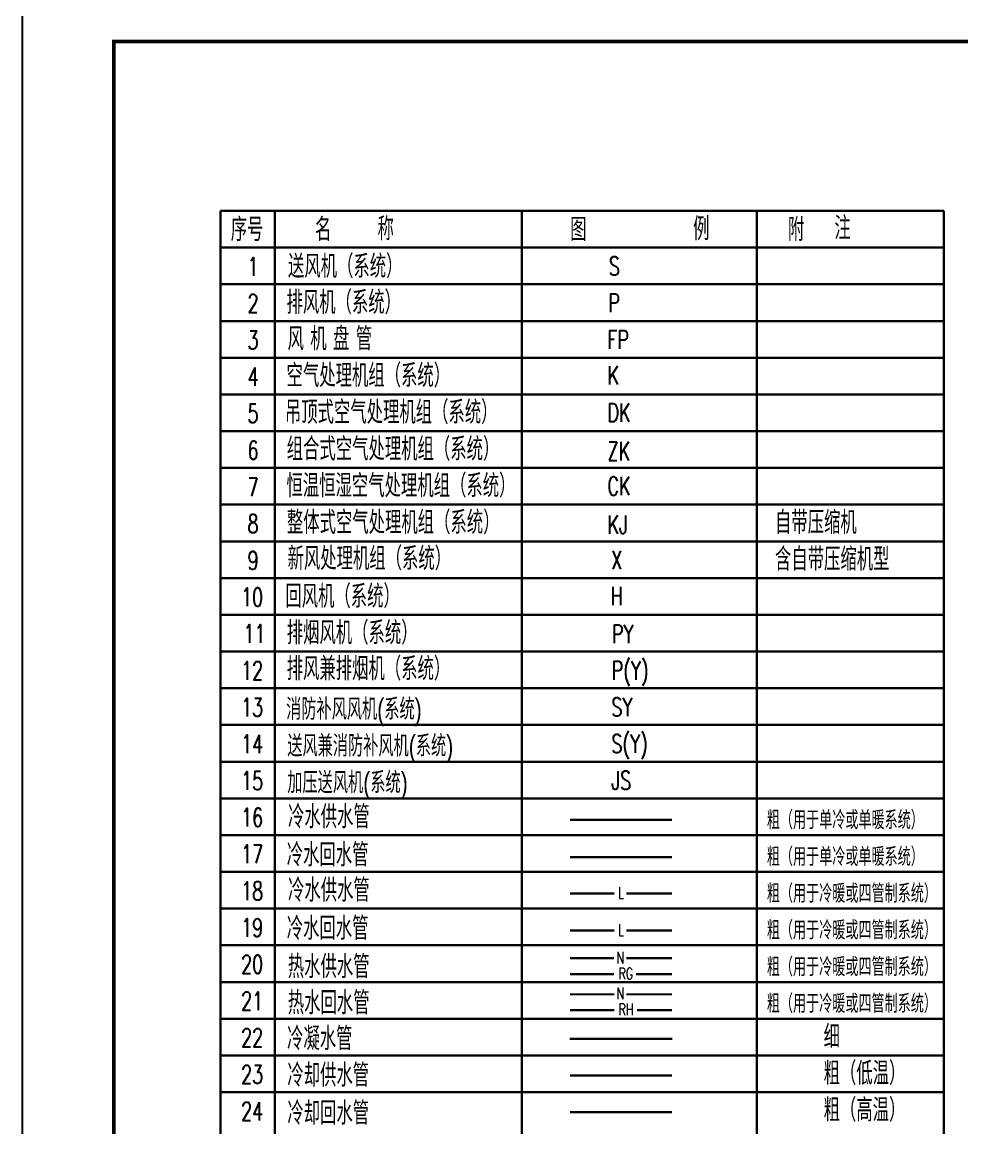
# Model space of a CAD drawing. Extents: x 2246048 to 2442613, y -66234 to 220766.
# Drawn here: x 2274413 to 2299995, y 130779 to 160891 of the extents above; entities that cross this region are included whole.
import ezdxf

# ---------------------------------------------------------------- set-up
doc = ezdxf.new("R2010")
doc.units = 0
doc.header["$LTSCALE"] = 1000
doc.header["$MEASUREMENT"] = 0
for name, pattern in [('DASHDOTX2', [2, 1, -0.5, 0, -0.5]), ('LDH', [10.8, 9, -1.8]), ('LQG', [18.1, 15, -1.35, 0.4, -1.35]), ('LQH', [19.95, 15, -1.4, 0.4, -1.35, 0.4, -1.4])]:
    doc.linetypes.add(name, pattern=pattern)
doc.layers.add('ACS_COM', color=53, linetype='Continuous', lineweight=30)
doc.layers.add('ACS_TEXT', color=53, linetype='Continuous', lineweight=25)
doc.layers.add('J-图框线', color=4, linetype='Continuous')
doc.styles.add('A', font='COMPLEX', dxfattribs={"width": 0.7})
doc.styles.add('ASC', font='xcsg.shx', dxfattribs={"width": 0.8, "bigfont": '0hztxt.shx'})

msp = doc.modelspace()

# ---------------------------------------------------------------- linework, layer by layer
at = {"layer": 'ACS_COM'}
for p, q in [((2279817.172, 155751.137), (2299501.78, 155751.137)), ((2279817.172, 155751.137), (2279817.172, 104751.137)), ((2281290.93, 155751.137), (2281290.93, 104751.137)), ((2288019.137, 155751.137), (2288019.137, 104751.137)), ((2294412.771, 155751.137), (2294412.771, 104751.137)), ((2299501.78, 155751.137), (2299501.78, 104751.137)), ((2279817.172, 154751.137), (2299501.78, 154751.137)), ((2279817.172, 153751.137), (2299501.78, 153751.137)), ((2279817.172, 152751.137), (2299501.78, 152751.137)), ((2279817.172, 151751.137), (2299501.78, 151751.137)), ((2279817.172, 150751.137), (2299501.78, 150751.137)), ((2279817.172, 149751.137), (2299501.78, 149751.137)), ((2279817.172, 148751.137), (2299501.78, 148751.137)), ((2279817.172, 147751.137), (2299501.78, 147751.137)), ((2279817.172, 146751.137), (2299501.78, 146751.137)), ((2279817.172, 145751.137), (2299501.78, 145751.137)), ((2279817.172, 144751.137), (2299501.78, 144751.137)), ((2279817.172, 143751.137), (2299501.78, 143751.137)), ((2279817.172, 142751.137), (2299501.78, 142751.137)), ((2279817.172, 141751.137), (2299501.78, 141751.137)), ((2279817.172, 140751.137), (2299501.78, 140751.137)), ((2279817.172, 139751.137), (2299501.78, 139751.137)), ((2279817.172, 138751.137), (2299501.78, 138751.137)), ((2279817.172, 137751.137), (2299501.78, 137751.137)), ((2279817.172, 136751.137), (2299501.78, 136751.137)), ((2279817.172, 135751.137), (2299501.78, 135751.137)), ((2279817.172, 134751.137), (2299501.78, 134751.137)), ((2279817.172, 133751.137), (2299501.78, 133751.137)), ((2279817.172, 132751.137), (2299501.78, 132751.137)), ((2279817.172, 131751.137), (2299501.78, 131751.137))]:
    msp.add_line(p, q, dxfattribs=at)
at = {"layer": 'ACS_COM', "linetype": 'DASHDOTX2', "ltscale": 5}
msp.add_line((2289324.434, 133204.998), (2292105.589, 133204.998), dxfattribs=at)
at = {"layer": 'ACS_COM', "const_width": 62.5}
for points in [[(2289324.434, 139164.89), (2292105.589, 139164.89)], [(2289324.434, 137164.89), (2290530.092, 137164.89)], [(2290861.493, 137164.89), (2292105.589, 137164.89)], [(2289324.434, 135401.496), (2290526.883, 135401.496)], [(2290861.493, 135401.496), (2292105.589, 135401.496)], [(2289324.434, 134967.401), (2290526.883, 134967.401)], [(2291123.64, 134967.401), (2292105.589, 134967.401)]]:
    msp.add_lwpolyline(points, dxfattribs=at)
at = {"layer": 'ACS_COM', "linetype": 'LDH', "const_width": 62.5}
for points in [[(2289324.434, 138151.741), (2292105.589, 138151.741)], [(2289324.434, 136151.741), (2290530.092, 136151.741)], [(2290861.493, 136151.741), (2292105.589, 136151.741)], [(2289324.434, 134415.973), (2290530.092, 134415.973)], [(2290861.493, 134415.973), (2292105.589, 134415.973)], [(2289324.434, 133981.878), (2290530.092, 133981.878)], [(2291155.122, 133981.878), (2292105.589, 133981.878)]]:
    msp.add_lwpolyline(points, dxfattribs=at)
at = {"layer": 'ACS_COM', "linetype": 'LQG', "const_width": 62.5}
msp.add_lwpolyline([(2289324.434, 132204.998), (2292105.589, 132204.998)], dxfattribs=at)
at = {"layer": 'ACS_COM', "linetype": 'LQH', "const_width": 62.5}
msp.add_lwpolyline([(2289324.434, 131204.998), (2292105.589, 131204.998)], dxfattribs=at)
at = {"layer": 'J-图框线'}
msp.add_lwpolyline([(2274412.576, 101965.792), (2358512.576, 101965.792), (2358512.576, 161365.792), (2274412.576, 161365.792)], close=True, dxfattribs=at)
at = {"layer": 'J-图框线', "const_width": 100}
msp.add_lwpolyline([(2276912.576, 102965.792), (2357512.576, 102965.792), (2357512.576, 160365.792), (2276912.576, 160365.792)], close=True, dxfattribs=at)

# ---------------------------------------------------------------- texts
at = {"layer": 'ACS_TEXT'}
for s, height, style, width, p in [('序号', 625, 'ASC', 0.75, (2280092.564, 154929.311)), ('名', 625, 'ASC', 0.75, (2282385.032, 154929.311)), ('称', 625, 'ASC', 0.75, (2284088.636, 154949.318)), ('图', 625, 'ASC', 0.75, (2289332.858, 154929.311)), ('例', 625, 'ASC', 0.75, (2292679.94, 154949.318)), ('附', 625, 'ASC', 0.75, (2295262.748, 154929.311)), ('注', 625, 'ASC', 0.75, (2296525.419, 154969.326)), ('1', 500, 'A', 0.7, (2280548.48, 153983.093)), ('送风机（系统）', 625, 'ASC', 0.75, (2281649.724, 153926.288)), ('S', 500, 'A', 0.7, (2290385.194, 153996.536)), ('排风机（系统）', 625, 'ASC', 0.75, (2281609.441, 152943.863)), ('2', 500, 'A', 0.7, (2280548.48, 152983.093)), ('P', 500, 'A', 0.7, (2290371.748, 152995.272)), ('3', 500, 'A', 0.7, (2280548.48, 151983.093)), ('风 机 盘 管', 625, 'ASC', 0.75, (2281637.503, 151952.195)), ('FP', 500, 'A', 0.7, (2290346.762, 151992.331)), ('4', 500, 'A', 0.7, (2280548.48, 150983.093)), ('空气处理机组（系统）', 625, 'ASC', 0.75, (2281610.676, 150952.195)), ('K', 500, 'A', 0.7, (2290346.762, 151019.443)), ('吊顶式空气处理机组（系统）', 625, 'ASC', 0.75, (2281565.429, 149952.195)), ('5', 500, 'A', 0.7, (2280548.48, 149983.093)), ('DK', 500, 'A', 0.7, (2290346.762, 150007.64)), ('6', 500, 'A', 0.7, (2280548.48, 148983.093)), ('组合式空气处理机组（系统）', 625, 'ASC', 0.75, (2281615.065, 148952.195)), ('ZK', 500, 'A', 0.7, (2290346.762, 148956.922)), ('7', 500, 'A', 0.7, (2280548.48, 147983.093)), ('恒温恒湿空气处理机组（系统）', 625, 'ASC', 0.75, (2281608.402, 147952.195)), ('CK', 500, 'A', 0.7, (2290346.762, 148007.64)), ('整体式空气处理机组（系统）', 625, 'ASC', 0.75, (2281620.097, 146952.195)), ('自带压缩机', 625, 'ASC', 0.75, (2294906.506, 146952.195)), ('8', 500, 'A', 0.7, (2280548.48, 146983.093)), ('KJ', 500, 'A', 0.7, (2290346.762, 146956.922)), ('新风处理机组（系统）', 625, 'ASC', 0.75, (2281637.034, 145969.248)), ('9', 500, 'A', 0.7, (2280548.48, 145983.093)), ('X', 500, 'A', 0.7, (2290450.62, 145989.493)), ('含自带压缩机型', 625, 'ASC', 0.75, (2294906.506, 145952.195)), ('10', 500, 'A', 0.7, (2280373.48, 144983.093)), ('回风机（系统）', 625, 'ASC', 0.75, (2281577.834, 144940.125)), ('H', 500, 'A', 0.7, (2290434.184, 145010.117)), ('排烟风机（系统）', 625, 'ASC', 0.75, (2281615.891, 143946.191)), ('11', 500, 'A', 0.7, (2280435.98, 143983.093)), ('PY', 500, 'A', 0.7, (2290465.327, 143979.823)), ('排风兼排烟机（系统）', 625, 'ASC', 0.75, (2281614.046, 142968.369)), ('12', 500, 'A', 0.7, (2280373.48, 142983.093)), ('P(Y)', 500, 'A', 0.7, (2290459.856, 142983.892)), ('13', 500, 'A', 0.7, (2280373.48, 141983.093)), ('消防补风风机(系统)', 580, 'ASC', 0.75, (2281598.691, 141890.452)), ('SY', 500, 'A', 0.7, (2290453.446, 141989.418)), ('送风兼消防补风机(系统)', 580, 'ASC', 0.75, (2281630.899, 140890.452)), ('S(Y)', 500, 'A', 0.7, (2290453.446, 140989.418)), ('14', 500, 'A', 0.7, (2280373.48, 140983.093)), ('15', 500, 'A', 0.7, (2280373.48, 139983.093)), ('加压送风机(系统)', 580, 'ASC', 0.75, (2281630.899, 139890.452)), ('JS', 500, 'A', 0.7, (2290453.446, 139989.418)), ('16', 500, 'A', 0.7, (2280373.48, 138983.093)), ('冷水供水管', 625, 'ASC', 0.75, (2281650.504, 138938.093)), ('粗（用于单冷或单暖系统）', 500, 'ASC', 0.75, (2294685.524, 138911.984)), ('冷水回水管', 625, 'ASC', 0.75, (2281615.674, 137899.665)), ('17', 500, 'A', 0.7, (2280373.48, 137983.093)), ('粗（用于单冷或单暖系统）', 500, 'ASC', 0.75, (2294685.524, 137911.984)), ('冷水供水管', 625, 'ASC', 0.75, (2281650.504, 136938.093)), ('18', 500, 'A', 0.7, (2280373.48, 136983.093)), ('L', 312.5, 'A', 0.7, (2290635.076, 137025.609)), ('粗（用于冷暖或四管制系统）', 500, 'ASC', 0.75, (2294685.524, 136911.984)), ('19', 500, 'A', 0.7, (2280373.48, 135983.093)), ('冷水回水管', 625, 'ASC', 0.75, (2281615.674, 135899.665)), ('粗（用于冷暖或四管制系统）', 500, 'ASC', 0.75, (2294685.524, 135911.984)), ('L', 312.5, 'A', 0.7, (2290635.076, 136012.46)), ('热水供水管', 625, 'ASC', 0.75, (2281644.096, 134856.32)), ('N', 312.5, 'A', 0.7, (2290592.682, 135258.384)), ('20', 500, 'A', 0.7, (2280373.48, 134983.093)), ('粗（用于冷暖或四管制系统）', 500, 'ASC', 0.75, (2294685.524, 134911.984)), ('RG', 312.5, 'A', 0.7, (2290650.07, 134824.289)), ('21', 500, 'A', 0.7, (2280373.48, 133983.093)), ('热水回水管', 625, 'ASC', 0.75, (2281644.096, 133870.467)), ('N', 312.5, 'A', 0.7, (2290592.682, 134285.439)), ('粗（用于冷暖或四管制系统）', 500, 'ASC', 0.75, (2294685.524, 133911.984)), ('RH', 312.5, 'A', 0.7, (2290650.07, 133851.344)), ('22', 500, 'A', 0.7, (2280373.48, 132983.093)), ('冷凝水管', 625, 'ASC', 0.75, (2281624.13, 132897.443)), ('细', 625, 'ASC', 0.75, (2296231.262, 132952.195)), ('冷却供水管', 625, 'ASC', 0.75, (2281632.187, 131900.438)), ('粗（低温）', 625, 'ASC', 0.75, (2296231.262, 131952.195)), ('23', 500, 'A', 0.7, (2280373.48, 131983.093)), ('粗（高温）', 625, 'ASC', 0.75, (2296231.262, 130952.195)), ('24', 500, 'A', 0.7, (2280373.48, 130983.093)), ('冷却回水管', 625, 'ASC', 0.75, (2281632.187, 130867.601))]:
    msp.add_text(s, height=height, dxfattribs=dict(at, style=style, width=width)).set_placement(p)

doc.saveas('drawing.dxf')
